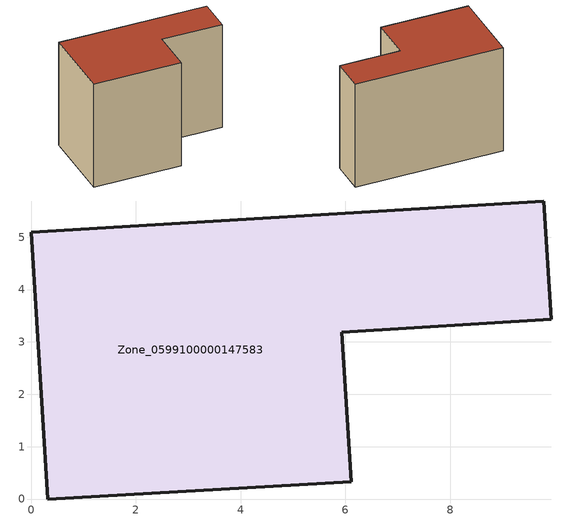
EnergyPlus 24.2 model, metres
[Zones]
Zone_0599100000147583
 floor ground (C_G): 0,5.09 9.79,5.69 9.94,3.43 5.93,3.18 6.12,0.33 0.32,0 z0
 wall outside (C_F): 0.32,0 6.12,0.33 5.93,3.18 9.94,3.43 9.79,5.69 0,5.09 0.32,0 z0:7.41
 roof outside (C_R): 9.79,5.69 0,5.09 0.32,0 6.12,0.33 5.93,3.18 9.94,3.43 z7.41
[BUILDING]
Pand.0599100000147583: North Axis=0; Terrain=City; Loads Convergence Tolerance Value=0.04; Temperature Convergence Tolerance Value=0.4; Solar Distribution=FullExterior; Maximum Number of Warmup Days=25; Minimum Number of Warmup Days=1
[Site:Location]
Rotterdam.The.Hague.AP_ZH_NLD Design_Conditions: Latitude=51.96; Longitude=4.45; Time Zone=1; Elevation=-4.5
[SITE:GROUNDTEMPERATURE:BUILDINGSURFACE]
18, 18, 18, 18, 18, 18, 18, 18, 18, 18, 18, 18
[MATERIAL] Thermal Absorptance=0.9; Solar Absorptance=0.7; Visible Absorptance=0.7
Name | Roughness | Thickness | Conductivity | Density | Specific Heat
G.TI.1946 | MediumSmooth | 0.15 | 1 | 540 | 1210
F.TI.1946 | Rough | 0.3 | 0.857143 | 1920 | 840
R.TI.1946 | MediumRough | 0.2 | 0.1 | 1500 | 1000
[CONSTRUCTION]
C_G: G.TI.1946
C_F: F.TI.1946
C_R: R.TI.1946
[ZONE]
Zone_0599100000147583: Type=1; Multiplier=1; Ceiling Height=Autocalculate; Volume=Autocalculate; Floor Area=autocalculate; Part of Total Floor Area=Yes
[ZONEINFILTRATION:DESIGNFLOWRATE]
Infil_Zone_0599100000147583: Zone or ZoneList or Space or SpaceList=Zone_0599100000147583; Schedule=AlwaysOn; Design Flow Rate Calculation Method=Flow/Area; Flow Rate per Floor Area=0.003; Constant Term Coefficient=1; Temperature Term Coefficient=0; Velocity Term Coefficient=0; Velocity Squared Term Coefficient=0
[HVACTEMPLATE:ZONE:IDEALLOADSAIRSYSTEM]
Zone_0599100000147583: Maximum Heating Supply Air Temperature=50; Minimum Cooling Supply Air Temperature=13; Maximum Heating Supply Air Humidity Ratio=0.0156; Minimum Cooling Supply Air Humidity Ratio=0.0077; Heating Limit=NoLimit; Cooling Limit=NoLimit; Dehumidification Control Type=ConstantSensibleHeatRatio; Cooling Sensible Heat Ratio=0.7; Dehumidification Setpoint=60; Humidification Control Type=None; Humidification Setpoint=30; Outdoor Air Method=None; Outdoor Air Flow Rate per Person=0.00944; Outdoor Air Flow Rate per Zone Floor Area=0; Outdoor Air Flow Rate per Zone=0; Demand Controlled Ventilation Type=None; Outdoor Air Economizer Type=NoEconomizer; Heat Recovery Type=None; Sensible Heat Recovery Effectiveness=0.7; Latent Heat Recovery Effectiveness=0.65
[ZONECONTROL:THERMOSTAT]
ThermostatControl_Zone_0599100000147583: Zone or ZoneList=Zone_0599100000147583; Control Type Schedule=DualSetpointControlType; Control 1=Thermostat_Zone_0599100000147583; Temperature Difference Between Cutout And Setpoint=0
[THERMOSTATSETPOINT:DUALSETPOINT]
Thermostat_Zone_0599100000147583: Heating Setpoint Temperature Schedule=HeatingSetpoint_Zone_0599100000147583; Cooling Setpoint Temperature Schedule=CoolingSetpoint_Zone_0599100000147583
[SCHEDULE:COMPACT]
HeatingSetpoint_Zone_0599100000147583: Through: 12/31, For: AllDays, Until: 24:00, 21
CoolingSetpoint_Zone_0599100000147583: Through: 12/31, For: AllDays, Until: 24:00, 24
DualSetpointControlType: Through: 12/31, For: AllDays, Until: 24:00, 4
AlwaysOn: Through: 12/31, For: AllDays, Until: 24:00, 1
